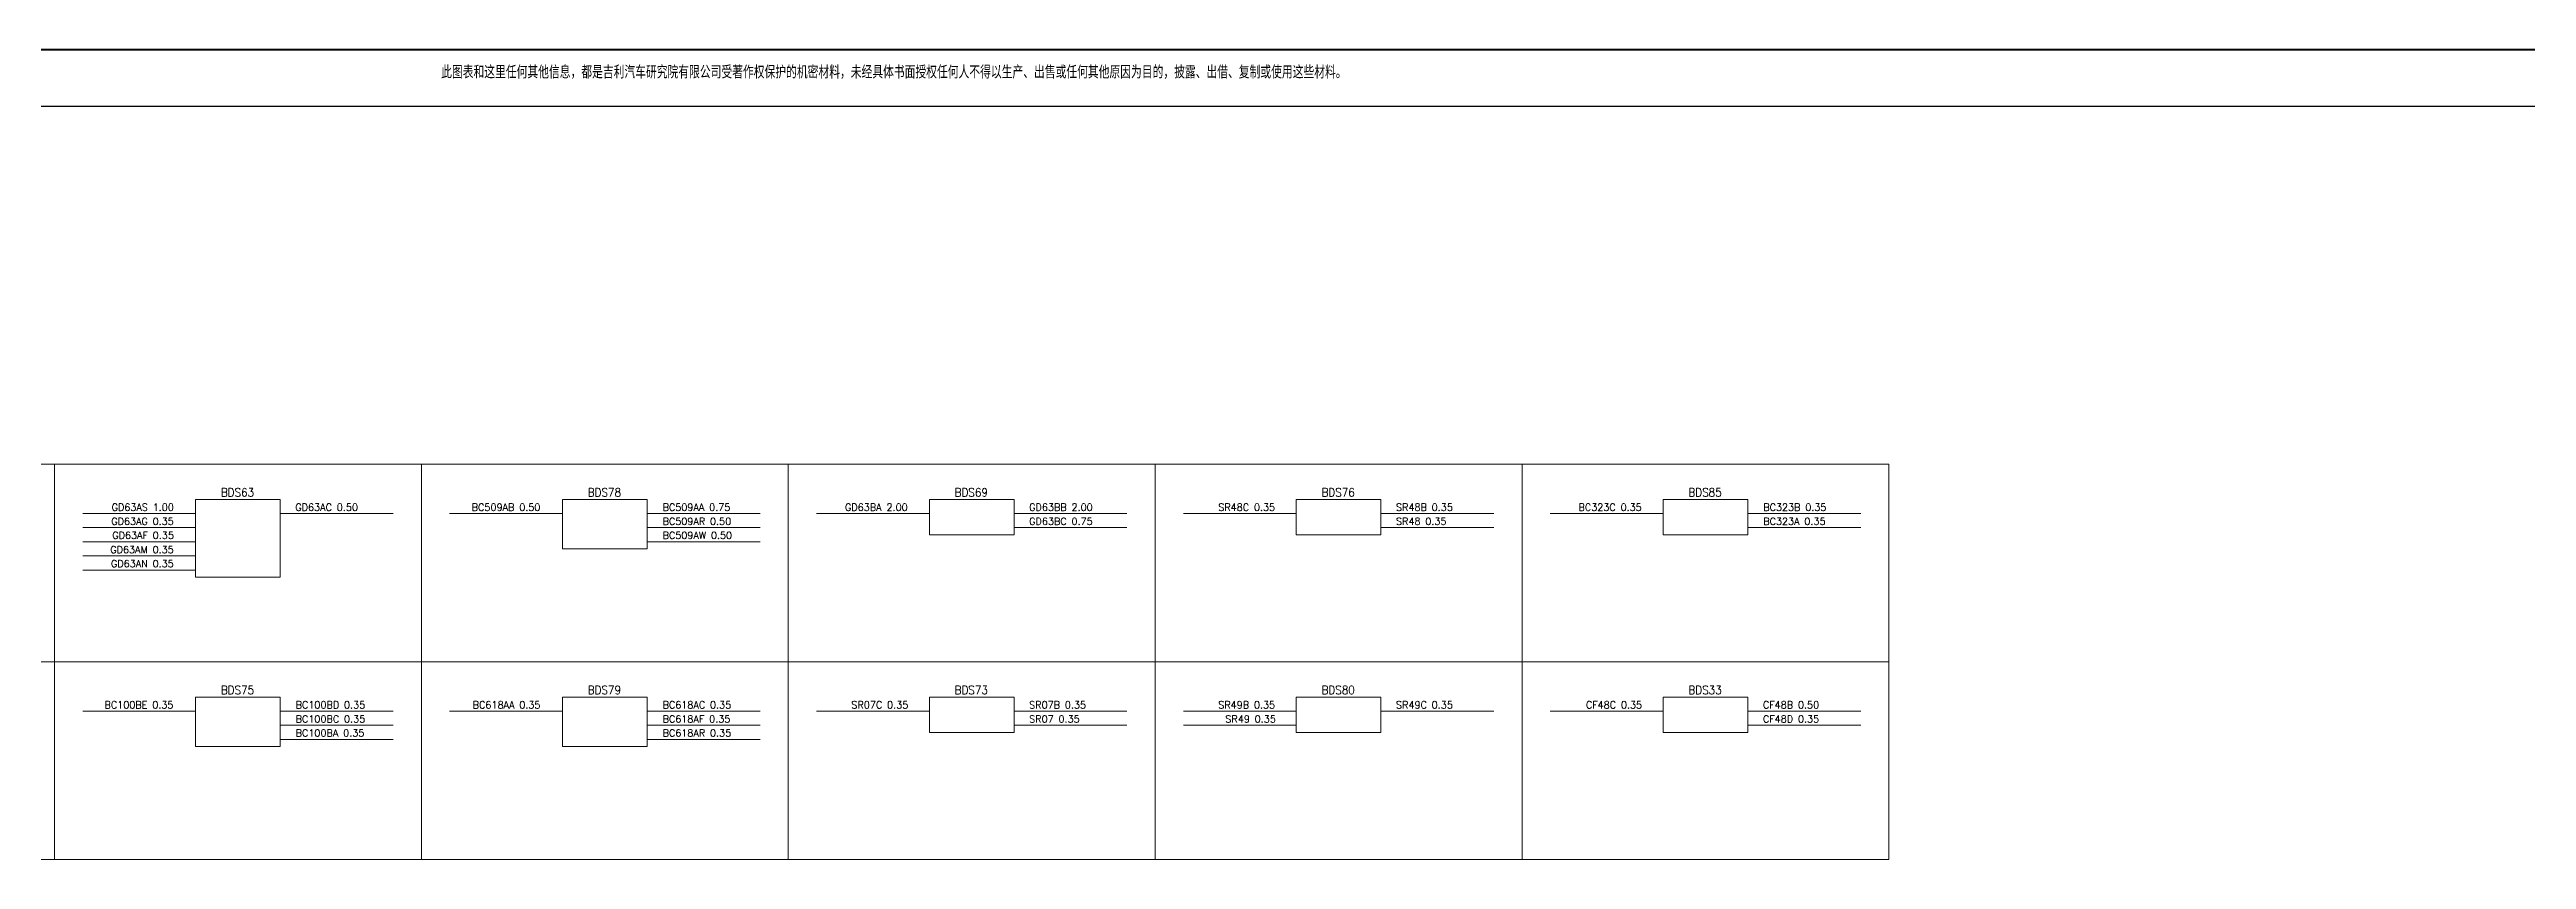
# Model space of a CAD drawing. Header units: inches. Extents: x 47316 to 59086, y 3141 to 11743.
# Drawn here: x 52326 to 53203, y 5351 to 5638 of the extents above; entities that cross this region are included whole.
import ezdxf

# ---------------------------------------------------------------- set-up
doc = ezdxf.new("R2010")
doc.units = ezdxf.units.IN
doc.header["$MEASUREMENT"] = 0
doc.styles.add('MtX_FangSong_GB2312', font='')
doc.styles.get("Standard").update_dxf_attribs({"font": ''})
doc.styles.get('MtX_FangSong_GB2312').set_extended_font_data('FangSong_GB2312')
doc.styles.get('Standard').set_extended_font_data('SimSun')

msp = doc.modelspace()

# ---------------------------------------------------------------- linework, layer by layer
at = {"lineweight": 70}
msp.add_line((50267.93, 5638.03), (54983.93, 5638.03), dxfattribs=at)
msp.add_line((50247.93, 5618.03), (55003.93, 5618.03))
at = {"color": 7, "linetype": 'Continuous', "lineweight": 15}
for p, q in [((52337.29, 5473.71), (52377.29, 5473.71)), ((52337.29, 5468.71), (52377.29, 5468.71)), ((52407.29, 5473.71), (52447.29, 5473.71)), ((52467.29, 5473.71), (52507.29, 5473.71)), ((52537.29, 5473.71), (52577.29, 5473.71)), ((52537.29, 5468.71), (52577.29, 5468.71)), ((52597.29, 5473.71), (52637.29, 5473.71)), ((52667.29, 5473.71), (52707.29, 5473.71)), ((52667.29, 5468.71), (52707.29, 5468.71)), ((52727.29, 5473.71), (52767.29, 5473.71)), ((52797.29, 5473.71), (52837.29, 5473.71)), ((52797.29, 5468.71), (52837.29, 5468.71)), ((52857.29, 5473.71), (52897.29, 5473.71)), ((52927.29, 5473.71), (52967.29, 5473.71)), ((52927.29, 5468.71), (52967.29, 5468.71)), ((52337.29, 5463.71), (52377.29, 5463.71)), ((52537.29, 5463.71), (52577.29, 5463.71)), ((52337.29, 5458.71), (52377.29, 5458.71)), ((52337.29, 5453.71), (52377.29, 5453.71)), ((52337.29, 5403.71), (52377.29, 5403.71)), ((52407.29, 5403.71), (52447.29, 5403.71)), ((52407.29, 5398.71), (52447.29, 5398.71)), ((52467.29, 5403.71), (52507.29, 5403.71)), ((52537.29, 5403.71), (52577.29, 5403.71)), ((52537.29, 5398.71), (52577.29, 5398.71)), ((52597.29, 5403.71), (52637.29, 5403.71)), ((52667.29, 5403.71), (52707.29, 5403.71)), ((52667.29, 5398.71), (52707.29, 5398.71)), ((52727.29, 5403.71), (52767.29, 5403.71)), ((52727.29, 5398.71), (52767.29, 5398.71)), ((52797.29, 5403.71), (52837.29, 5403.71)), ((52857.29, 5403.71), (52897.29, 5403.71)), ((52927.29, 5403.71), (52967.29, 5403.71)), ((52927.29, 5398.71), (52967.29, 5398.71)), ((52407.29, 5393.71), (52447.29, 5393.71)), ((52537.29, 5393.71), (52577.29, 5393.71))]:
    msp.add_line(p, q, dxfattribs=at)
for points in [[(52197.29, 5491.21), (52197.29, 5421.21), (52327.29, 5421.21), (52327.29, 5491.21)], [(52327.29, 5491.21), (52327.29, 5421.21), (52457.29, 5421.21), (52457.29, 5491.21)], [(52457.29, 5491.21), (52457.29, 5421.21), (52587.29, 5421.21), (52587.29, 5491.21)], [(52587.29, 5491.21), (52587.29, 5421.21), (52717.29, 5421.21), (52717.29, 5491.21)], [(52717.29, 5491.21), (52717.29, 5421.21), (52847.29, 5421.21), (52847.29, 5491.21)], [(52847.29, 5491.21), (52847.29, 5421.21), (52977.29, 5421.21), (52977.29, 5491.21)], [(52377.29, 5478.71), (52377.29, 5451.21), (52407.29, 5451.21), (52407.29, 5478.71)], [(52507.29, 5478.71), (52507.29, 5461.21), (52537.29, 5461.21), (52537.29, 5478.71)], [(52637.29, 5478.71), (52637.29, 5466.21), (52667.29, 5466.21), (52667.29, 5478.71)], [(52767.29, 5478.71), (52767.29, 5466.21), (52797.29, 5466.21), (52797.29, 5478.71)], [(52897.29, 5478.71), (52897.29, 5466.21), (52927.29, 5466.21), (52927.29, 5478.71)], [(52197.29, 5421.21), (52197.29, 5351.21), (52327.29, 5351.21), (52327.29, 5421.21)], [(52327.29, 5421.21), (52327.29, 5351.21), (52457.29, 5351.21), (52457.29, 5421.21)], [(52457.29, 5421.21), (52457.29, 5351.21), (52587.29, 5351.21), (52587.29, 5421.21)], [(52587.29, 5421.21), (52587.29, 5351.21), (52717.29, 5351.21), (52717.29, 5421.21)], [(52717.29, 5421.21), (52717.29, 5351.21), (52847.29, 5351.21), (52847.29, 5421.21)], [(52847.29, 5421.21), (52847.29, 5351.21), (52977.29, 5351.21), (52977.29, 5421.21)], [(52377.29, 5408.71), (52377.29, 5391.21), (52407.29, 5391.21), (52407.29, 5408.71)], [(52507.29, 5408.71), (52507.29, 5391.21), (52537.29, 5391.21), (52537.29, 5408.71)], [(52637.29, 5408.71), (52637.29, 5396.21), (52667.29, 5396.21), (52667.29, 5408.71)], [(52767.29, 5408.71), (52767.29, 5396.21), (52797.29, 5396.21), (52797.29, 5408.71)], [(52897.29, 5408.71), (52897.29, 5396.21), (52927.29, 5396.21), (52927.29, 5408.71)]]:
    msp.add_lwpolyline(points, close=True, dxfattribs=at)

# ---------------------------------------------------------------- texts
at = {"style": 'MtX_FangSong_GB2312', "width": 0.7}
msp.add_text('此图表和这里任何其他信息，都是吉利汽车研究院有限公司受著作权保护的机密材料，未经具体书面授权任何人不得以生产、出售或任何其他原因为目的，披露、出借、复制或使用这些材料。', height=4, dxfattribs=at).set_placement((52464.31, 5628.21))
at = {"color": 7, "linetype": 'Continuous', "lineweight": 15, "attachment_point": 1}
for s, insert, char_height, width in [('\\Fromans.shx;\\W1.0000000000;\\T1.0000000000;\\o\\lGD63AS 1.00 ', (52347.53, 5477.21), 2.5, 27.619), ('\\Fromans.shx;\\W0.9000000000;\\T1.0000000000;\\o\\lBDS63', (52386.24, 5482.71), 3, 13.1143), ('\\Fromans.shx;\\W1.0000000000;\\T1.0000000000;\\o\\lGD63AC 0.50 ', (52412.64, 5477.21), 2.5, 27.7381), ('\\Fromans.shx;\\W1.0000000000;\\T1.0000000000;\\o\\lBC509AB 0.50 ', (52475.14, 5477.21), 2.5, 30.119), ('\\Fromans.shx;\\W0.9000000000;\\T1.0000000000;\\o\\lBDS78', (52516.24, 5482.71), 3, 13.1143), ('\\Fromans.shx;\\W1.0000000000;\\T1.0000000000;\\o\\lBC509AA 0.75 ', (52542.76, 5477.21), 2.5, 29.7619), ('\\Fromans.shx;\\W1.0000000000;\\T1.0000000000;\\o\\lGD63BA 2.00 ', (52607.41, 5477.21), 2.5, 27.7381), ('\\Fromans.shx;\\W0.9000000000;\\T1.0000000000;\\o\\lBDS69', (52646.24, 5482.71), 3, 13.1143), ('\\Fromans.shx;\\W1.0000000000;\\T1.0000000000;\\o\\lGD63BB 2.00 ', (52672.64, 5477.21), 2.5, 28.0952), ('\\Fromans.shx;\\W1.0000000000;\\T1.0000000000;\\o\\lSR48C 0.35 ', (52739.67, 5477.21), 2.5, 25.4762), ('\\Fromans.shx;\\W0.9000000000;\\T1.0000000000;\\o\\lBDS76', (52776.24, 5482.71), 3, 13.1143), ('\\Fromans.shx;\\W1.0000000000;\\T1.0000000000;\\o\\lSR48B 0.35 ', (52802.64, 5477.21), 2.5, 25.4762), ('\\Fromans.shx;\\W1.0000000000;\\T1.0000000000;\\o\\lBC323C 0.35 ', (52867.29, 5477.21), 2.5, 27.9762), ('\\Fromans.shx;\\W0.9000000000;\\T1.0000000000;\\o\\lBDS85', (52906.24, 5482.71), 3, 13.1143), ('\\Fromans.shx;\\W1.0000000000;\\T1.0000000000;\\o\\lBC323B 0.35 ', (52932.76, 5477.21), 2.5, 27.9762), ('\\Fromans.shx;\\W1.0000000000;\\T1.0000000000;\\o\\lGD63AG 0.35 ', (52347.41, 5472.21), 2.5, 27.7381), ('\\Fromans.shx;\\W1.0000000000;\\T1.0000000000;\\o\\lBC509AR 0.50 ', (52542.76, 5472.21), 2.5, 30.119), ('\\Fromans.shx;\\W1.0000000000;\\T1.0000000000;\\o\\lGD63BC 0.75 ', (52672.64, 5472.21), 2.5, 28.0952), ('\\Fromans.shx;\\W1.0000000000;\\T1.0000000000;\\o\\lSR48 0.35 ', (52802.64, 5472.21), 2.5, 22.9762), ('\\Fromans.shx;\\W1.0000000000;\\T1.0000000000;\\o\\lBC323A 0.35 ', (52932.76, 5472.21), 2.5, 27.619), ('\\Fromans.shx;\\W1.0000000000;\\T1.0000000000;\\o\\lGD63AM 0.35 ', (52347.05, 5462.21), 2.5, 28.0952), ('\\Fromans.shx;\\W1.0000000000;\\T1.0000000000;\\o\\lGD63AF 0.35 ', (52347.76, 5467.21), 2.5, 27.381), ('\\Fromans.shx;\\W1.0000000000;\\T1.0000000000;\\o\\lBC509AW 0.50 ', (52542.76, 5467.21), 2.5, 30.4762), ('\\Fromans.shx;\\W1.0000000000;\\T1.0000000000;\\o\\lGD63AN 0.35 ', (52347.29, 5457.21), 2.5, 27.8571), ('\\Fromans.shx;\\W1.0000000000;\\T1.0000000000;\\o\\lBC100BE 0.35 ', (52345.03, 5407.21), 2.5, 30.2381), ('\\Fromans.shx;\\W0.9000000000;\\T1.0000000000;\\o\\lBDS75', (52386.24, 5412.71), 3, 13.1143), ('\\Fromans.shx;\\W1.0000000000;\\T1.0000000000;\\o\\lBC100BD 0.35 ', (52412.76, 5407.21), 2.5, 30.4762), ('\\Fromans.shx;\\W1.0000000000;\\T1.0000000000;\\o\\lBC618AA 0.35 ', (52475.5, 5407.21), 2.5, 29.7619), ('\\Fromans.shx;\\W0.9000000000;\\T1.0000000000;\\o\\lBDS79', (52516.24, 5412.71), 3, 13.1143), ('\\Fromans.shx;\\W1.0000000000;\\T1.0000000000;\\o\\lBC618AC 0.35 ', (52542.76, 5407.21), 2.5, 30.119), ('\\Fromans.shx;\\W1.0000000000;\\T1.0000000000;\\o\\lSR07C 0.35 ', (52609.67, 5407.21), 2.5, 25.4762), ('\\Fromans.shx;\\W0.9000000000;\\T1.0000000000;\\o\\lBDS73', (52646.24, 5412.71), 3, 13.1143), ('\\Fromans.shx;\\W1.0000000000;\\T1.0000000000;\\o\\lSR07B 0.35 ', (52672.64, 5407.21), 2.5, 25.4762), ('\\Fromans.shx;\\W1.0000000000;\\T1.0000000000;\\o\\lSR49B 0.35 ', (52739.67, 5407.21), 2.5, 25.4762), ('\\Fromans.shx;\\W0.9000000000;\\T1.0000000000;\\o\\lBDS80', (52776.24, 5412.71), 3, 13.1143), ('\\Fromans.shx;\\W1.0000000000;\\T1.0000000000;\\o\\lSR49C 0.35 ', (52802.64, 5407.21), 2.5, 25.4762), ('\\Fromans.shx;\\W1.0000000000;\\T1.0000000000;\\o\\lCF48C 0.35 ', (52869.91, 5407.21), 2.5, 25.2381), ('\\Fromans.shx;\\W0.9000000000;\\T1.0000000000;\\o\\lBDS33', (52906.24, 5412.71), 3, 13.1143), ('\\Fromans.shx;\\W1.0000000000;\\T1.0000000000;\\o\\lCF48B 0.50 ', (52932.64, 5407.21), 2.5, 25.2381), ('\\Fromans.shx;\\W1.0000000000;\\T1.0000000000;\\o\\lBC100BC 0.35 ', (52412.76, 5402.21), 2.5, 30.4762), ('\\Fromans.shx;\\W1.0000000000;\\T1.0000000000;\\o\\lBC618AF 0.35 ', (52542.76, 5402.21), 2.5, 29.7619), ('\\Fromans.shx;\\W1.0000000000;\\T1.0000000000;\\o\\lSR07 0.35 ', (52672.64, 5402.21), 2.5, 22.9762), ('\\Fromans.shx;\\W1.0000000000;\\T1.0000000000;\\o\\lSR49 0.35 ', (52742.17, 5402.21), 2.5, 22.9762), ('\\Fromans.shx;\\W1.0000000000;\\T1.0000000000;\\o\\lCF48D 0.35 ', (52932.64, 5402.21), 2.5, 25.2381), ('\\Fromans.shx;\\W1.0000000000;\\T1.0000000000;\\o\\lBC100BA 0.35 ', (52412.76, 5397.21), 2.5, 30.119), ('\\Fromans.shx;\\W1.0000000000;\\T1.0000000000;\\o\\lBC618AR 0.35 ', (52542.76, 5397.21), 2.5, 30.119)]:
    msp.add_mtext(s, dxfattribs=dict(at, insert=insert, char_height=char_height, width=width))

doc.saveas('drawing.dxf')
